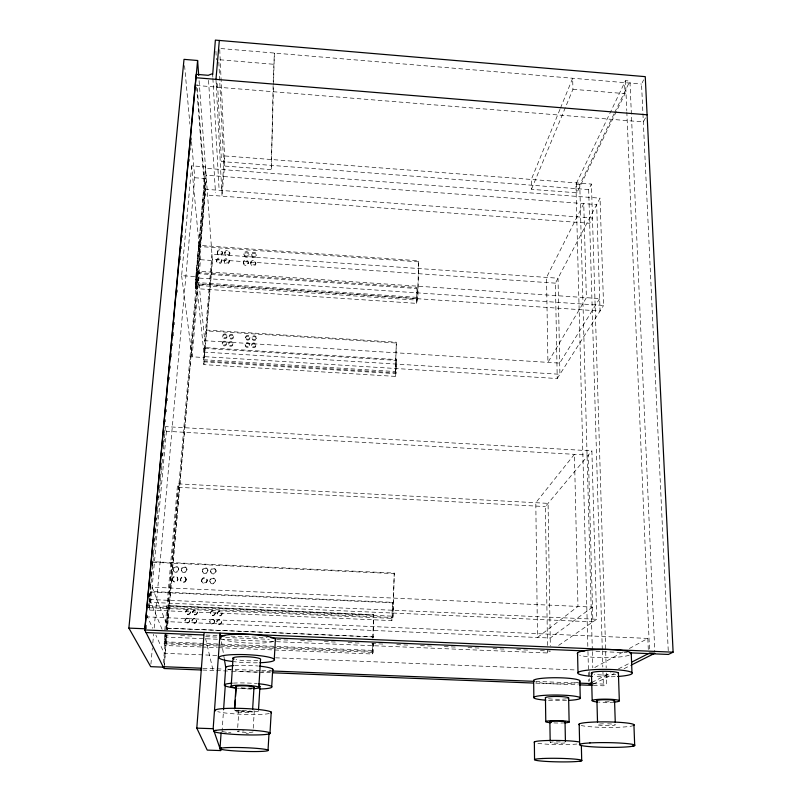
<?xml version="1.0" encoding="UTF-8"?>
<svg xmlns="http://www.w3.org/2000/svg" width="802" height="802" viewBox="0 0 802 802"><rect width="100%" height="100%" fill="white"/><g stroke="black" fill="none" stroke-linecap="round" stroke-linejoin="round"><path stroke-width="0.6" stroke-dasharray="4.01 3.01" d="M256.279 338.665A2.075 1.905 2 0 0 253.282 336.83A2.075 1.905 2 0 0 253.071 340.128A2.075 1.905 2 0 0 256.279 338.665L256.279 337.842A2.075 1.905 2.1 0 0 253.272 336.018A2.075 1.905 2.1 0 0 253.071 339.316A2.075 1.905 2.1 0 0 256.279 337.842M256.299 255.698L256.299 254.595M218.846 62.175L223.738 165.984L271.266 169.593L273.181 82.847M273.201 81.603L274.354 53.062L271.266 169.593M416.479 303.367L417.09 287.487L196.951 272.5L195.838 285.281L416.819 300.118L417.601 297.422L418.664 260.76L198.565 245.342L195.227 283.667L195.748 288.6L416.479 303.367L417.852 298.645L418.664 260.76M416.819 300.118L417.09 287.487M222.224 344.128L222.244 343.607A2.155 1.985 -0.8 0 1 226.515 343.687L226.505 344.208A2.155 1.985 -0.8 0 1 222.224 344.128L222.184 342.965M226.465 342.885L226.455 343.396A2.165 1.985 -0.7 0 1 222.174 343.316L222.184 342.795A2.165 1.985 -0.7 0 1 226.465 342.885L226.505 344.048M149.022 603.024L149.383 606.833L392.118 617.45L392.85 616.197L394.243 573.059L152.57 561.701L152.099 569.691M148.681 603.896L148.32 607.726L149.342 610.051L391.777 620.598L393.05 618.412L394.243 573.059M221.643 260.048L221.633 260.63A2.516 2.256 1.2 0 1 216.65 260.5L216.67 259.908A2.516 2.256 1.2 0 1 221.643 260.048L221.703 261.542M395.185 376.379L396.218 372.84L396.579 359.587L204.6 347.557L203.497 360.94L203.888 364.629L395.185 376.379L396.328 342.213L206.595 330.073L206.675 330.905L396.108 343.015M204.6 347.557L203.969 361.832L395.466 373.642L396.328 342.213M395.466 373.642L396.579 359.587M391.777 620.598L392.519 602.342L150.786 591.495L149.383 606.833M392.118 617.45L392.519 602.342M216.72 261.592L216.74 261.011A2.506 2.246 1.2 0 1 221.713 261.141L221.693 261.733A2.506 2.246 1.2 0 1 216.72 261.592L216.66 260.099M202.485 644.327L372.579 651.334L373.341 643.254M218.635 647.685L372.308 653.991L373.241 652.387L373.501 644.056M372.308 653.991L372.649 643.044M372.81 638.181L373.732 614.663L168.189 605.64L166.144 629.159M372.579 651.334L372.81 643.996M373 637.891L373.732 614.663M253.221 728.256L254.294 710.863A7.799 0.822 2.2 0 1 243.638 711.123A7.799 0.822 2.2 0 1 240.359 709.74M237.713 727.514L238.866 710.081M222.024 731.915L223.507 710.772M203.888 364.629L212.42 260.52L198.976 79.147M221.743 190.485L224.56 155.929L591.435 184.059L606.192 667.956M164.089 667.274L166.896 634.863M191.658 165.824L181.623 275.657L195.939 276.62L204.4 357.562L192.099 356.8L200.47 259.698L191.658 165.824L205.512 166.876L195.538 282.454L195.838 285.281M216.37 87.087L216.901 80.852M164.851 630.071L177.613 483.827L548.077 503.355L550.332 646.031M201.152 646.973L164.921 645.49L164.169 643.795L165.011 634.141M201.232 644.277L164.961 642.783L165.172 634.552M540.418 650.622L550.413 651.044L547.596 652.978L165.332 637.069L165.553 634.572M165.984 629.58L178.355 487.315L177.613 483.827M164.961 642.783L165.713 634.111M195.748 288.6L196.951 272.5M163.387 663.043L165.894 634.282M166.305 629.47L204.56 189.212L592.467 217.984L589.671 223.267L205.001 194.896L196.47 85.192M164.22 664.698L166.816 634.783M150.916 664.166L152.37 647.956M152.821 642.963L153.613 634.232M154.174 627.996L194.766 177.743L191.488 141.603M146.365 628.948L146.726 625.089M147.408 617.61L147.638 615.114M149.352 596.528L149.593 593.931M150.385 585.33L150.636 582.713M151.317 575.234L151.668 571.495M152.34 564.187L152.58 561.53M153.393 552.799L153.623 550.312M154.425 541.591L154.766 537.851M155.347 531.616L155.688 527.876M156.38 520.398L156.611 517.912M157.413 509.18L157.643 506.694M158.445 497.972L158.676 495.476M159.367 487.997L159.598 485.501M160.4 476.779L160.631 474.293M161.433 465.561L161.663 463.075M162.355 455.596L162.585 453.1M163.387 444.378L163.738 440.639M164.42 433.16L164.651 430.674M165.463 421.942L165.683 419.456M166.375 411.977L166.605 409.481M167.407 400.759L167.638 398.263M169.362 379.577L169.593 377.08M170.405 368.359L170.636 365.862M171.438 357.141L171.778 353.401M172.47 345.923L172.701 343.436M173.392 335.958L173.733 332.218M174.425 324.74L174.656 322.244M177.412 292.339L177.643 289.843M180.4 259.938L180.741 256.199M181.432 248.72L181.663 246.224M182.465 237.502L182.696 235.006M189.483 161.483L189.713 158.986M190.515 150.265L190.746 147.768M191.437 140.3L191.668 137.804M149.142 601.791L149.934 593.149M150.385 588.207L150.956 582.041M151.418 577.099L151.979 570.924M162.074 629.309L149.533 599.475L153.312 558.443M153.423 557.2L154.225 548.498M154.335 547.255L157.312 514.924M157.433 513.681L160.29 482.593M160.41 481.35L161.322 471.406M161.443 470.162L163.267 450.263M163.387 449.02L164.3 439.075M164.42 437.832L165.332 427.877M149.342 610.051L150.786 591.495M166.435 431.286L150.746 602.372L592.889 621.861L588.337 455.115L166.435 431.286L165.453 426.634L591.886 450.864L596.658 619.274L558.503 645.48M232.941 343.567L232.851 344.078A2.155 1.985 -0.2 0 1 228.63 343.446L228.72 342.935A2.155 1.985 -0.2 0 1 232.941 343.567L232.961 344.449M228.67 344.258L228.76 343.747A2.155 1.975 -0.2 0 1 232.981 344.369L232.891 344.88A2.155 1.975 -0.2 0 1 228.67 344.258L228.64 343.366M229.171 260.881L229.061 261.452A2.506 2.246 1.8 0 1 224.149 260.71L224.259 260.129A2.506 2.246 1.8 0 1 229.171 260.881L229.111 262.545A2.506 2.246 1.7 0 1 224.209 261.803L224.169 260.62M224.209 261.803L224.319 261.221A2.506 2.246 1.7 0 1 229.222 261.973M559.976 109.293L531.325 179.447L531.445 189.352L576.879 192.801L625.029 93.644L624.568 82.626M560.448 108.15L572.658 78.245L572.939 89.293L531.445 189.352M587.826 646.402L575.916 184.39L625.5 80.671L629.941 81.052L654.813 651.976M592.327 650.342L579.776 184.691L614.131 113.724M614.673 112.591L629.941 81.052M602.292 649.55L588.678 189.573L591.435 184.059M668.246 650.693L641.54 84.06L643.665 79.829M555.415 283.156L212.34 259.447L204.299 356.639L557.23 378.534L555.415 283.156L600.036 198.164L205.613 168.31L196.069 277.873L603.575 305.462L600.036 198.164M645.48 117.854L643.324 121.934L196.49 85.463M557.23 378.534L603.575 305.462M547.485 645.47L545.39 506.573L591.886 450.864M594.723 667.535L622.893 652.076M629.4 648.507L647.826 638.412L648.317 650.101M591.856 682.402L610.913 672.708M618.492 668.848L630.833 662.572M593.239 684.136L614.142 673.65M624.046 668.678L630.653 665.369M593.35 685.409L603.365 685.8L606.693 684.206L606.342 672.958M216.74 655.434L164.24 653.309L155.859 635.104M275.507 657.81L576.798 670.001M203.066 668.277L223.116 669.068M228.059 669.259L260.65 670.542M261.793 670.592L270.655 670.943M535.846 681.409L578.382 683.083M592.939 683.665L606.693 684.206M202.796 670.051L215.497 670.542M216.56 670.592L230.334 671.134M231.577 671.184L270.384 672.708M535.766 683.144L578.332 684.818M206.024 635.074L218.525 635.595M231.016 636.116L267.256 637.64M595.946 651.404L627.214 652.718M168.179 635.074L164.43 634.923L165.332 637.069M180.671 635.595L193.162 636.116M205.653 636.638L218.144 637.159M225.633 637.48L269.352 639.304M276.85 639.615L289.342 640.136M300.58 640.608L313.071 641.129M324.319 641.6L338.053 642.171M348.048 642.592L360.539 643.114M371.787 643.585L385.521 644.156M396.769 644.628L409.261 645.149M420.499 645.62L432.99 646.141M444.238 646.602L456.729 647.124M467.967 647.595L480.458 648.116M492.949 648.638L505.44 649.159M516.678 649.63L529.18 650.151M164.54 641.801L219.487 644.066M220.74 644.116L275.698 646.392M276.941 646.442L373.11 650.412M164.169 643.795L275.587 648.377M276.84 648.427L373.241 652.387M202.395 647.024L217.392 647.635M373.531 615.074L168.189 605.64M148.801 605.49L392.85 616.197M148.32 607.726L393.05 618.412M647.826 638.412L147.478 616.888L152.711 628.267M151.007 592.026L392.248 602.833M149.533 599.475L596.658 619.274M152.781 562.292L393.972 573.62M178.355 487.315L545.39 506.573M203.748 359.727L396.058 371.607M203.497 360.94L396.218 372.84M204.69 348.369L396.358 360.369M195.538 282.454L417.601 297.422M195.227 283.667L417.852 298.645M200.47 259.698L212.42 260.52M197.061 273.572L416.799 288.509M418.373 261.833L198.675 246.465L198.565 245.342M194.766 177.743L206.335 178.605L167.247 629.791L205.262 191.909L196.971 84.22M575.916 184.39L579.776 184.691M588.678 189.573L221.462 161.573L217.422 81.002M219.969 59.779L273.592 64.26M572.939 89.293L625.029 93.644M220.931 48.551L641.54 84.06M172.42 579.946L172.59 580.498M172.27 578.783L172.44 579.345M173.142 569.62L173.302 570.202M177.743 579.034L177.904 579.585M177.603 577.881L177.763 578.432M180.53 579.164L180.691 579.716M180.58 579.966L180.731 580.518M178.565 568.498A2.777 2.657 -26 0 1 174.916 571.615A2.777 2.657 -26 0 1 174.074 567.074A2.777 2.657 -26 0 1 178.565 568.498L178.726 569.069A2.777 2.657 -26 0 1 175.087 572.187A2.777 2.657 -26 0 1 174.245 567.656A2.777 2.657 -26 0 1 178.726 569.069M181.382 570.011L181.533 570.583M185.964 578.613L186.114 579.164M186.014 579.415L186.154 579.966M186.806 568.869A2.777 2.657 -25.6 0 1 183.167 571.996A2.777 2.657 -25.6 0 1 182.315 567.465A2.777 2.657 -25.6 0 1 186.806 568.869L186.946 569.45A2.767 2.657 -25.6 0 1 183.317 572.568A2.767 2.657 -25.6 0 1 182.455 568.037A2.767 2.657 -25.6 0 1 186.946 569.45M205.543 638.392L213.101 670.452M207.086 580.447A2.767 2.677 -26.3 0 1 201.633 580.758L201.743 581.31A2.767 2.667 -26.5 0 0 207.187 580.999L207.066 579.746A2.767 2.677 -26.3 0 0 201.613 580.057L201.723 580.678M209.843 621.319L209.944 622.262A2.356 2.286 -35.6 0 0 214.555 621.981L214.465 620.979A2.356 2.286 -35.5 0 0 209.843 621.259L209.944 622.262M202.435 571.104L202.545 571.666M214.465 620.979L214.545 621.38A2.356 2.286 -35.6 0 0 209.923 621.66M214.555 621.921L214.485 621.52A2.356 2.286 -35.5 0 1 209.863 621.861M209.873 581.209L209.964 581.751M207.788 569.741A2.757 2.657 -24.3 0 1 204.31 573.009A2.757 2.657 -24.3 0 1 203.237 568.518A2.757 2.657 -24.3 0 1 207.788 569.741L207.878 570.312A2.757 2.657 -24.4 0 1 204.42 573.57A2.757 2.657 -24.4 0 1 203.337 569.099A2.757 2.657 -24.4 0 1 207.878 570.312M221.482 641.67L224.289 658.763M210.715 571.365L210.806 571.936M215.277 580.057A2.767 2.677 -25.9 0 1 211.668 583.194A2.767 2.677 -25.9 0 1 210.776 578.643A2.767 2.677 -25.9 0 1 215.277 580.057L215.357 580.608A2.757 2.667 -26 0 1 211.758 583.746A2.757 2.667 -26 0 1 210.866 579.204A2.757 2.667 -26 0 1 215.357 580.608M215.918 570.242A2.667 2.576 -23.7 0 1 212.46 573.28A2.667 2.576 -23.7 0 1 211.568 568.899A2.667 2.576 -23.7 0 1 215.918 570.242L215.999 570.803A2.667 2.576 -23.8 0 1 212.55 573.841A2.667 2.576 -23.8 0 1 211.658 569.47A2.667 2.576 -23.8 0 1 215.999 570.803M181.623 275.657L192.099 356.8M184.57 65.594L189.904 124.16M217.312 251.888L217.422 253.572M222.725 335.717L222.816 337.051M208.55 80.31L215.477 192.66M212.69 74.736L212.831 77.213M212.891 78.446L219.126 189.934M222.314 252.239A2.506 2.236 1.5 0 1 218.405 253.913A2.506 2.236 1.5 0 1 218.715 250.044A2.506 2.236 1.5 0 1 222.314 252.239L222.375 253.352A2.506 2.236 1.5 0 1 218.475 255.016A2.506 2.236 1.5 0 1 218.786 251.156A2.506 2.236 1.5 0 1 222.375 253.352M227.026 335.998A2.155 1.975 -0.4 0 1 223.668 337.492A2.155 1.975 -0.4 0 1 223.938 334.083A2.155 1.975 -0.4 0 1 227.026 335.998L227.076 336.82A2.155 1.975 -0.5 0 1 223.718 338.314A2.155 1.975 -0.5 0 1 223.989 334.905A2.155 1.975 -0.5 0 1 227.076 336.82M215.969 79.368L222.034 196.159L224.831 161.824L219.688 48.441M224.811 252.409L224.871 253.522M229.182 336.128L229.222 336.95M215.928 51.258L216.36 59.929M243.357 262.976L243.387 263.557A2.496 2.246 3.1 0 0 248.329 263.437L248.309 262.855A2.496 2.246 3.1 0 0 243.357 262.976L243.337 261.883A2.506 2.246 3.1 0 1 248.289 261.763L248.319 262.344A2.506 2.246 3.1 0 1 243.357 262.475L243.337 261.883M249.422 345.542L249.402 345.02A2.145 1.975 1.2 0 0 245.141 345.171L245.161 345.682A2.145 1.975 1.2 0 0 249.422 345.542L249.392 344.218A2.155 1.985 1.2 0 0 245.131 344.359L245.151 345.221M229.803 252.76A2.506 2.236 2 0 1 225.903 254.434A2.506 2.236 2 0 1 226.204 250.565A2.506 2.236 2 0 1 229.803 252.76L229.853 253.863A2.496 2.236 2 0 1 225.963 255.537A2.496 2.236 2 0 1 226.264 251.678A2.496 2.236 2 0 1 229.853 253.863M233.472 336.409A2.155 1.975 0.1 0 1 230.124 337.903A2.155 1.975 0.1 0 1 230.385 334.494A2.155 1.975 0.1 0 1 233.472 336.409L233.512 337.221A2.145 1.975 0.1 0 1 230.164 338.725A2.145 1.975 0.1 0 1 230.425 335.316A2.145 1.975 0.1 0 1 233.512 337.221M625.5 80.671L626.773 110.666M626.823 111.919L649.48 649.259M245.131 344.359L245.151 344.87A2.155 1.985 1.2 0 0 249.412 344.73M602.332 650.803L602.813 667.053M602.954 672.056L603.365 685.8M207.066 579.746L207.187 580.999M592.357 651.585L592.798 667.865M201.613 580.057L201.743 581.31M576.618 182.916L576.879 192.801M589.33 671.685L589.58 681.159M587.956 651.404L588.728 681.459M243.928 253.833L243.948 254.936M245.633 337.261L245.653 338.083M547.555 650.472L547.596 652.978M248.921 253.993L248.931 255.096M249.923 337.371L249.933 338.183M248.319 262.284L248.329 263.437M250.815 262.465L250.825 263.547M251.567 344.82L251.577 345.622M251.477 254.284L251.487 255.387M252.129 337.602L252.139 338.424M255.808 262.805A2.496 2.246 3.6 0 1 251.928 264.49A2.496 2.246 3.6 0 1 252.199 260.61A2.496 2.246 3.6 0 1 255.808 262.805L255.808 263.898A2.496 2.246 3.6 0 1 251.938 265.572A2.496 2.246 3.6 0 1 252.209 261.703A2.496 2.246 3.6 0 1 255.808 263.898M255.858 345.091A2.155 1.975 1.8 0 1 252.52 346.594A2.155 1.975 1.8 0 1 252.75 343.176A2.155 1.975 1.8 0 1 255.858 345.091L255.858 345.893A2.145 1.975 1.8 0 1 252.53 347.396A2.145 1.975 1.8 0 1 252.76 343.988A2.145 1.975 1.8 0 1 255.858 345.893M564.999 742.893A7.679 0.672 0.9 0 1 554.493 743.103A7.679 0.672 0.9 0 1 551.205 742.111A7.679 0.672 0.9 0 1 562.272 742.071M578.463 682.151A23.258 3.088 0.5 0 1 557.671 683.916A23.258 3.088 0.5 0 1 535.826 681.971M576.899 744.025A23.649 2.065 0.9 0 1 536.548 743.093M566.513 698.803A11.679 1.403 0.6 0 1 548.127 698.682M566.583 700.507A23.368 2.807 0.6 0 1 546.864 700.256M564.879 722.853A11.759 1.203 0.8 0 1 553.41 722.893M607.625 723.825A8.972 0.902 0.6 0 1 614.041 725.259A8.972 0.902 0.6 0 1 598.914 725.118A8.972 0.902 0.6 0 1 605.289 723.805M629.239 655.204A27.078 4.12 0.1 0 1 604.477 657.65A27.078 4.12 0.1 0 1 579.625 655.154M633.841 725.329A27.599 2.767 0.6 0 1 610.192 727.434A27.599 2.767 0.6 0 1 581.28 725.529M615.655 674.352A13.614 1.875 0.2 0 1 594.232 674.281M614.021 702.111A13.714 1.614 0.4 0 1 598.482 702.081M615.144 676.627A27.228 3.749 0.2 0 1 594.773 676.547M609.119 701.77A8.912 1.053 0.4 0 1 604.598 701.8M273.422 641.46A27.609 4.371 2.5 0 1 248.269 643.034A27.609 4.371 2.5 0 1 222.896 639.354M269.231 713.539A28.15 2.937 2.2 0 1 243.648 714.371A28.15 2.937 2.2 0 1 217.723 711.665M257.803 660.407A13.875 1.995 2.4 0 1 235.988 659.525M252.219 687.946A9.093 1.113 2.3 0 1 239.587 687.665M253.502 688.667A13.985 1.714 2.3 0 1 237.693 688.146M257.372 662.793A27.759 3.98 2.4 0 1 234.064 661.69M253.001 731.795A7.85 0.702 2.1 0 1 246.294 732.346A7.85 0.702 2.1 0 1 237.462 731.434A7.85 0.702 2.1 0 1 244.149 730.873M258.475 710.742A12 1.263 2.2 0 1 246.665 711.735A12 1.263 2.2 0 1 234.665 709.87M251.327 689.048A23.86 2.947 2.3 0 1 237.121 688.186M233.362 683.114A23.86 2.947 2.3 0 1 257.242 683.635M271.026 670.803A23.749 3.238 2.3 0 1 261.522 671.916M258.264 672.006A23.749 3.238 2.3 0 1 235.156 670.693M230.725 669.941A23.749 3.238 2.3 0 1 227.527 669.089M234.555 665.52A23.749 3.238 2.3 0 1 258.324 666.031M248.5 733.84A24.15 2.165 2.1 0 1 246.054 733.77M230.946 732.817A24.15 2.165 2.1 0 1 228.56 732.547M226.435 732.266A24.15 2.165 2.1 0 1 221.362 731.063M201.723 580.608A2.767 2.667 -26.5 0 1 207.167 580.307M185.082 620.467A2.376 2.276 -35.3 0 1 189.723 620.447L189.703 621.049A2.376 2.276 -35.3 0 1 185.061 621.069L184.961 620.056A2.376 2.286 -35.2 0 1 189.613 620.046L189.593 620.648A2.376 2.286 -35.2 0 1 184.941 620.668M172.28 578.563L172.26 579.265A2.787 2.667 -27.7 0 0 177.733 579.265L177.763 578.553A2.787 2.667 -27.7 0 0 172.28 578.563M172.45 579.114L172.43 579.816A2.787 2.667 -27.8 0 0 177.894 579.816L177.924 579.114A2.787 2.667 -27.8 0 0 172.45 579.114M211.949 254.154L203.828 352.078L559.916 374.283L558.022 278.204L211.949 254.154M206.124 175.227L196.701 283.868L600.056 311.006L596.668 204.58L206.124 175.227M196.62 620.668L196.52 621.259A2.376 2.286 -35.3 0 1 191.949 620.648L192.049 620.046A2.376 2.286 -35.3 0 1 196.62 620.668M196.731 621.059L196.62 621.66A2.366 2.276 -35.4 0 1 192.059 621.049L192.159 620.447A2.366 2.276 -35.4 0 1 196.731 621.059M186.034 579.305L185.914 580.006A2.787 2.667 -27.4 0 1 180.51 579.265L180.64 578.573A2.787 2.667 -27.4 0 1 186.034 579.305M186.174 579.866L186.054 580.558A2.777 2.667 -27.4 0 1 180.671 579.826L180.791 579.124A2.777 2.667 -27.4 0 1 186.174 579.866M583.746 203.608L546.533 277.402L547.926 362.384L586.382 297.692L583.746 203.608M373.722 636.908L165.533 628.116L373.722 636.908M599.665 298.595L559.696 363.126L204.771 340.7L197.793 271.196L599.665 298.595M574.412 454.323L535.806 502.714L537.48 637.48L577.971 606.422L574.412 454.323M592.488 607.084L550.202 638.021L165.593 621.58L152.139 587.184L592.488 607.084M237.873 712.026A9.153 0.952 2.2 0 0 252.48 711.935A9.153 0.952 2.2 0 0 239.898 710.462A9.153 0.952 2.2 0 0 237.873 712.026M252.099 256.961A2.406 2.165 3.8 0 0 256.179 256.249A2.406 2.165 3.8 0 0 253.402 253.412A2.406 2.165 3.8 0 0 252.099 256.961M244.62 255.447A2.496 2.236 3.3 0 0 248.82 254.575A2.496 2.236 3.3 0 0 245.833 251.738A2.496 2.236 3.3 0 0 244.62 255.447M244.64 256.55A2.496 2.236 3.3 0 0 248.831 255.678A2.496 2.236 3.3 0 0 245.853 252.841A2.496 2.236 3.3 0 0 244.64 256.55M252.089 255.858A2.416 2.165 3.8 0 0 256.179 255.146A2.416 2.165 3.8 0 0 253.402 252.309A2.416 2.165 3.8 0 0 252.089 255.858M246.244 339.487A2.145 1.965 1.5 0 0 249.853 338.695A2.145 1.965 1.5 0 0 247.287 336.218A2.145 1.965 1.5 0 0 246.244 339.487M246.224 338.675A2.145 1.975 1.5 0 0 249.843 337.873A2.145 1.975 1.5 0 0 247.267 335.396A2.145 1.975 1.5 0 0 246.224 338.675M219.618 615.505A2.276 2.206 -33.4 0 0 221.783 612.237A2.276 2.206 -33.4 0 0 217.893 612.096A2.276 2.206 -33.4 0 0 219.618 615.505M218.986 624.026A2.356 2.286 -35.6 0 0 221.252 620.658A2.356 2.286 -35.6 0 0 217.222 620.487A2.356 2.286 -35.6 0 0 218.986 624.026M212.801 615.685A2.346 2.276 -33.5 0 0 214.916 612.247A2.346 2.276 -33.5 0 0 210.896 612.237A2.346 2.276 -33.5 0 0 212.801 615.685M194.776 614.502A2.366 2.276 -33.5 0 0 197.061 611.134A2.366 2.276 -33.5 0 0 193.031 610.964A2.366 2.276 -33.5 0 0 194.776 614.502M194.876 614.913A2.356 2.276 -33.6 0 0 197.172 611.555A2.356 2.276 -33.6 0 0 193.142 611.375A2.356 2.276 -33.6 0 0 194.876 614.913M212.72 615.274A2.356 2.276 -33.4 0 0 214.846 611.826A2.356 2.276 -33.4 0 0 210.816 611.826A2.356 2.276 -33.4 0 0 212.72 615.274M187.778 614.202A2.366 2.276 -33.5 0 0 190.074 610.833A2.366 2.276 -33.5 0 0 186.044 610.653A2.366 2.276 -33.5 0 0 187.778 614.202M219.678 615.916A2.266 2.206 -33.5 0 0 221.843 612.648A2.266 2.206 -33.5 0 0 217.954 612.507A2.266 2.206 -33.5 0 0 219.678 615.916M219.046 624.427A2.356 2.286 -35.7 0 0 221.312 621.049A2.356 2.286 -35.7 0 0 217.282 620.878A2.356 2.286 -35.7 0 0 219.046 624.427M187.889 614.613A2.366 2.276 -33.6 0 0 190.194 611.254A2.366 2.276 -33.6 0 0 186.164 611.074A2.366 2.276 -33.6 0 0 187.889 614.613"/><path stroke-width="1.2" d="M269.011 733.359L268.028 750.241M271.718 686.572L272.72 669.219M271.216 712.106L269.993 733.108M274.254 659.334L275.407 639.304M258.805 687.735L260.53 659.565A13.875 1.995 2.4 0 0 244.911 656.678A13.875 1.995 2.4 0 0 234.124 659.003M258.515 709.85L259.918 686.702M252.61 709.489L253.983 687.474M234.525 708.567L236.009 686.502M234.856 707.424L235.357 700.086M235.598 696.417L236.179 687.855M231.156 686.231L233.091 657.941M219.999 748.487L221.091 732.888M224.48 684.758L225.703 667.354M204.139 632.447L196.801 728.136L207.237 750.111L220.72 750.572L220.891 748.076M223.588 709.529L225.252 685.89M220.72 750.572L213.162 728.707L220.089 633.119L220.891 638.001M215.969 79.368L219.327 40.441M201.543 670.001L163.989 668.517L144.731 629.951L196.209 74.315L208.249 75.308L211.868 73.904M197.603 60.501L144.972 628.778L128.881 628.106L184.009 59.358L197.603 60.501L198.706 75.418M581.3 760.797L580.217 761.098L581.711 760.677L581.35 745.439M633.961 745.83L632.517 746.241L634.522 745.67M592.117 682.271L588.798 683.956L592.127 684.086M631.816 662.071L649.64 653.008L654.863 653.229L631.755 664.818M212.69 74.736L215.367 40.1L645.249 76.651L673.119 652.176L668.427 654.442L629.68 652.818M215.648 730.381L219.197 729.92A28.311 2.516 2.1 0 1 249.242 730.061A28.311 2.516 2.1 0 1 270.164 732.958M221.482 748.066L224.54 747.735A24.26 1.855 2 0 1 250.264 747.935A24.26 1.855 2 0 1 268.169 750.131M589.991 742.913L584.909 743.304A27.749 2.376 0.7 0 0 593.279 746.883A27.749 2.376 0.7 0 0 632.648 746.251M542.854 758.491L538.663 758.762A23.749 1.764 1 0 0 547.044 761.469A23.749 1.764 1 0 0 580.337 761.108M196.801 728.136L213.162 728.707M163.077 666.693L201.853 668.226M271.788 670.983L534.212 681.339M579.194 683.114L591.696 683.615M164.009 667.184L150.686 666.662L128.881 628.106M272.891 672.808L533.26 683.043M579.585 684.868L592.097 685.359M144.731 629.951L673.119 652.176M146.034 632.557L203.528 634.973M219.768 635.645L224.771 635.856M271.006 637.801L584.718 650.933M195.888 77.714L647.104 114.796M224.49 659.986L225.693 667.304A23.749 3.238 2.3 0 1 233.352 665.61M631.244 653.089L631.976 672.768M633.911 724.607L634.673 745.048M618.402 672.978L619.334 700.657M614.563 700.697L615.264 722.281M596.929 700.587L597.52 722.121M591.455 672.888L592.187 700.477M579.846 681.379L580.247 698.402M577.55 653.049L578.001 672.607M579.184 724.096L579.656 744.396M568.638 698.141L569.129 722.091M565.039 722L565.42 741.509M549.871 721.66L550.172 741.158M545.44 697.63L545.781 721.569M533.661 680.377L533.851 697.379M534.353 742.01L534.553 759.564M551.606 722.251A7.639 0.782 0.8 0 1 551.626 721.239A7.639 0.782 0.8 0 1 561.33 721.198A7.639 0.782 0.8 0 1 564.608 722.201M550.723 722.722A11.759 1.203 0.8 0 1 548.498 720.918A11.759 1.203 0.8 0 1 565.861 721.088A11.759 1.203 0.8 0 1 564.879 722.853M545.561 698.001A11.679 1.403 0.6 0 1 558.132 696.487A11.679 1.403 0.6 0 1 567.966 698.492M545.801 700.176A23.368 2.807 0.6 0 1 539.004 695.865A23.368 2.807 0.6 0 1 574.914 696.216A23.368 2.807 0.6 0 1 568.728 700.397M533.601 680.377A23.258 3.088 0.5 0 1 558.934 677.77A23.258 3.088 0.5 0 1 579.916 681.379M542.784 758.502A23.749 1.764 1 0 1 569.39 758.732A23.749 1.764 1 0 1 581.771 760.697M534.633 742.552A23.649 2.065 0.9 0 1 550.834 740.447A23.649 2.065 0.9 0 1 579.475 742.01M596.929 700.858A8.912 1.053 0.4 0 1 606.883 699.745A8.912 1.053 0.4 0 1 613.961 701.239M597.51 701.991A13.714 1.614 0.4 0 1 595.625 699.605A13.714 1.614 0.4 0 1 615.896 699.745A13.714 1.614 0.4 0 1 614.021 702.111M592.427 673.86A13.614 1.875 0.2 0 1 603.104 671.294A13.614 1.875 0.2 0 1 618.412 673.469M592.257 676.377A27.228 3.749 0.2 0 1 583.936 670.652A27.228 3.749 0.2 0 1 626.081 670.813A27.228 3.749 0.2 0 1 617.68 676.477M577.651 654.121A27.078 4.12 0.1 0 1 604.297 649.409A27.078 4.12 0.1 0 1 631.194 654.171M589.901 742.933A27.749 2.376 0.7 0 1 621.149 743.123A27.749 2.376 0.7 0 1 634.582 745.7M579.275 724.818A27.599 2.767 0.6 0 1 606.482 721.89A27.599 2.767 0.6 0 1 633.841 725.329M236.019 686.793A9.093 1.113 2.3 0 1 246.124 685.921A9.093 1.113 2.3 0 1 253.402 687.735M235.758 687.895A13.985 1.714 2.3 0 1 235.136 685.369A13.985 1.714 2.3 0 1 255.507 686.251A13.985 1.714 2.3 0 1 253.502 688.667M232.801 661.54A27.759 3.98 2.4 0 1 225.763 655.204A27.759 3.98 2.4 0 1 268.409 657.069A27.759 3.98 2.4 0 1 259.938 662.723M220.841 638.171A27.609 4.371 2.5 0 1 247.908 634.262A27.609 4.371 2.5 0 1 275.377 640.447M270.084 733.589A28.311 2.516 2.1 0 1 234.976 734.432A28.311 2.516 2.1 0 1 215.688 730.381M215.598 710.853A28.15 2.937 2.2 0 1 243.086 708.467A28.15 2.937 2.2 0 1 271.206 712.878M259.156 685.91A11.93 1.474 2.3 0 1 259.136 687.043M258.384 683.745A23.86 2.947 2.3 0 1 271.938 686.863A23.86 2.947 2.3 0 1 259.417 689.038M236.039 688.066A23.86 2.947 2.3 0 1 232.159 683.194M259.467 666.141A23.749 3.238 2.3 0 1 272.7 670.061M268.109 750.592A24.26 1.855 2 0 1 237.983 751.103A24.26 1.855 2 0 1 221.512 748.066"/></g></svg>
